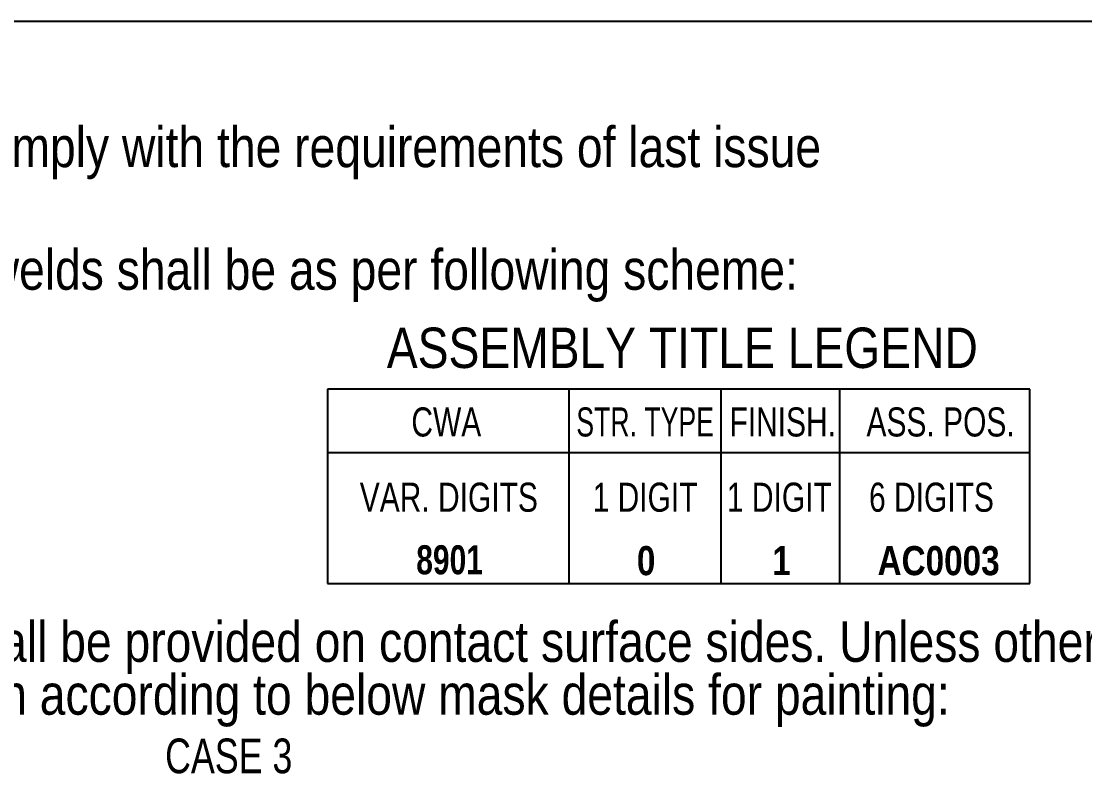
# Model space of a CAD drawing. Header units: millimetres. Extents: x -228 to 366, y -210 to 210.
# Drawn here: x 102 to 164.9, y -164.3 to -119.8 of the extents above; entities that cross this region are included whole.
import ezdxf

# ---------------------------------------------------------------- set-up
doc = ezdxf.new("R2010")
doc.units = ezdxf.units.MM
doc.styles.add('Arial Narrow', font='ARIALN.TTF', dxfattribs={"height": 0.2})
doc.styles.add('Arial Narrow Bold', font='ARIALNB.TTF', dxfattribs={"height": 0.2})

# ---------------------------------------------------------------- blocks, each defined once
blk = doc.blocks.new('0_TCM_4503_AIVD_AD_NOTE_BLOCK-43705034-64042')
at = {"color": 4, "linetype": 'Continuous'}
blk.add_line((56.115, -119.828), (171.115, -119.828), dxfattribs=at)
at = {"color": 7, "linetype": 'Continuous'}
for p, q in [((161.615, -141.578), (120.115, -141.578)), ((120.115, -141.578), (120.115, -153.078)), ((134.365, -141.578), (134.365, -153.078)), ((143.365, -141.578), (143.365, -153.078)), ((150.365, -141.578), (150.365, -153.078)), ((161.615, -153.078), (161.615, -141.578)), ((120.115, -145.328), (161.615, -145.328)), ((120.115, -153.078), (161.615, -153.078))]:
    blk.add_line(p, q, dxfattribs=at)
at = {"color": 7, "linetype": 'Continuous', "style": 'Arial Narrow'}
for s, p in [('1. Steel structure fabrication shall comply with the requirements of last issue', (57.365, -128.453)), ('2. Unless otherwise specified, fillet welds shall be as per following scheme:', (57.365, -135.703)), ('ASSEMBLY TITLE LEGEND', (123.615, -140.328)), ('3. Where required, masking area shall be provided on contact surface sides. Unless otherwise', (57.365, -157.703)), ('   specified, masking size and pattern according to below mask details for painting:', (57.365, -160.828))]:
    blk.add_text(s, height=2.38607, dxfattribs=at).set_placement(p)
for s, height, width, p in [('CWA', 1.718, 0.9, (125.065, -144.378)), ('STR. TYPE', 1.718, 0.8, (134.815, -144.378)), ('FINISH.', 1.718, 0.9, (143.865, -144.378)), ('ASS. POS.', 1.718, 0.9, (151.965, -144.378)), ('VAR. DIGITS', 1.71797, 0.9, (122.015, -148.828)), ('1 DIGIT', 1.718, 0.9, (135.779, -148.828)), ('1 DIGIT', 1.718, 0.9, (143.715, -148.828)), ('6 DIGITS', 1.718, 0.9, (152.115, -148.828)), ('CASE 3', 2.051, 0.9, (110.51, -164.29))]:
    blk.add_text(s, height=height, dxfattribs=dict(at, width=width)).set_placement(p)
at = {"color": 1, "linetype": 'Continuous', "style": 'Arial Narrow Bold', "width": 0.9}
blk.add_text('8901', height=1.718, dxfattribs=at).set_placement((125.355, -152.528))
at = {"color": 1, "linetype": 'Continuous', "style": 'Arial Narrow Bold'}
for s, p in [('0', (138.395, -152.578)), ('AC0003', (152.62, -152.578)), ('1', (146.395, -152.578))]:
    blk.add_text(s, height=1.718, dxfattribs=at).set_placement(p)

msp = doc.modelspace()

# ---------------------------------------------------------------- block references
msp.add_blockref('0_TCM_4503_AIVD_AD_NOTE_BLOCK-43705034-64042', (0, 0))

doc.saveas('drawing.dxf')
